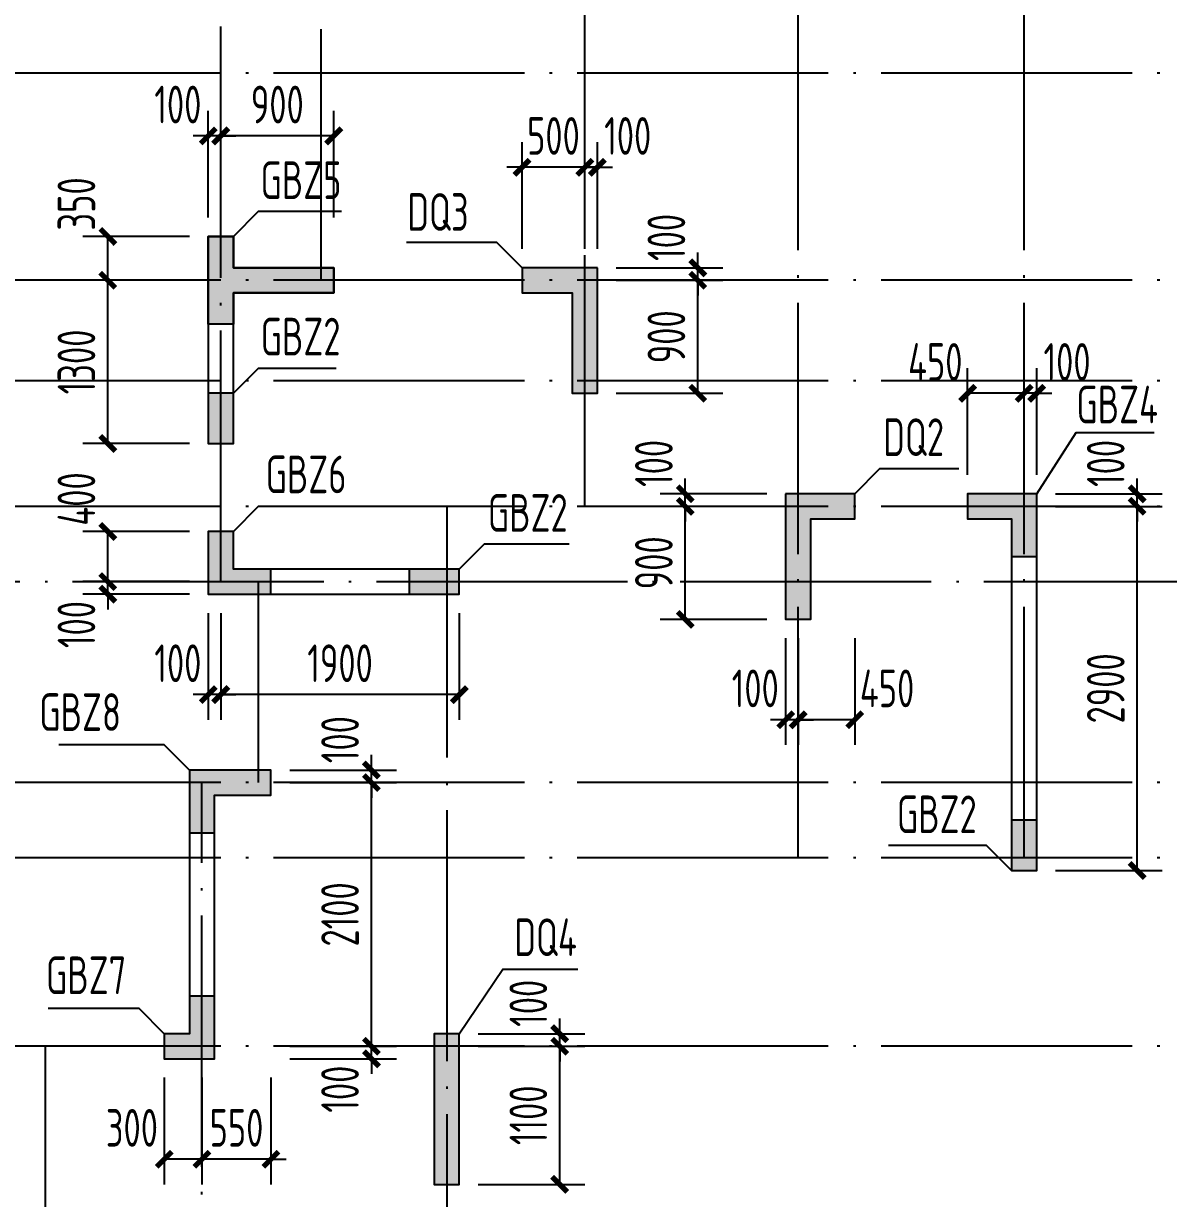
# Model space of a CAD drawing. Extents: x -1712635 to -854203, y -534641 to -21985.
# Drawn here: x -1323703 to -1314581, y -219997 to -210638 of the extents above; entities that cross this region are included whole.
import ezdxf
from ezdxf.enums import TextEntityAlignment as Align

# ---------------------------------------------------------------- set-up
doc = ezdxf.new("R2010")
doc.units = 0
doc.header["$LTSCALE"] = 1000
doc.linetypes.add('DOTE', pattern=[2.42, 2, -0.2, 0.02, -0.2])
doc.layers.get('0').update_dxf_attribs({"linetype": 'CONTINUOUS'})
doc.layers.get('Defpoints').update_dxf_attribs({"linetype": 'CONTINUOUS'})
for name, color, linetype in [('A-DOTE', 10, 'DOTE'), ('S-Q墙实线', 6, 'CONTINUOUS'), ('S-Q墙标注', 3, 'CONTINUOUS'), ('S-X详图填充', 252, 'CONTINUOUS'), ('S-X详图实线', 4, 'CONTINUOUS'), ('S-Z柱编号', 6, 'CONTINUOUS')]:
    doc.layers.add(name, color=color, linetype=linetype)
doc.styles.add('TSSD_REIN', font='tssdeng.shx', dxfattribs={"width": 0.7, "height": 300, "bigfont": 'tssdchn.shx'})
doc.styles.add('结构文字', font='zstxt.shx', dxfattribs={"width": 0.7, "bigfont": 'zshz.shx'})
doc.dimstyles.new('STRUCK', dxfattribs={"dimtxt": 400, "dimasz": 121, "dimexe": 200, "dimexo": 150, "dimgap": 115, "dimtad": 1, "dimdec": 0, "dimdsep": 46, "dimtxsty": '结构文字', "dimblk": 'ARCHTICK', "dimcen": 400, "dimclrd": 3, "dimclre": 3, "dimclrt": 7, "dimadec": 0, "dimazin": 0, "dimtfac": 1, "dimtdec": 0, "dimtix": 1, "dimtmove": 2, "dimatfit": 3, "dimldrblk": '_DIMX', "dimfxl": 0, "dimtolj": 1, "dimtzin": 0, "dimarcsym": 0})

# ---------------------------------------------------------------- blocks, each defined once
blk = doc.blocks.new('20210726.16395156')
at = {"layer": 'A-DOTE'}
for p, q in [((43500, 13100.3), (43500, 18249.9)), ((44300, 15500), (44300, 18249.9)), ((46400, 13700), (46400, 18249.9)), ((48100, 10900), (48100, 18249.9)), ((49900, 10900), (49900, 18249.9)), ((55600, 17150), (3600, 17150)), ((55600, 15500), (3600, 15500)), ((55600, 14700), (3600, 14700)), ((55600, 13700), (3600, 13700)), ((45299.8, 13700), (45300, 3600)), ((3600, 13100.3), (55600, 13100.3)), ((43800, 11500), (43800, 13100)), ((55600, 11500), (3600, 11500)), ((43350, 3600.2), (43350, 11500)), ((55600, 10900), (3600, 10900)), ((55600, 9400), (3600, 9400)), ((42100, 9400), (42100, 3600))]:
    blk.add_line(p, q, dxfattribs=at)
blk = doc.blocks.new('_ArchTick')
at = {"color": 0, "const_width": 0.35}
blk.add_lwpolyline([(-0.5, -0.5), (0.5, 0.5)], dxfattribs=at)
blk = doc.blocks.new('*D1853')
at = {"layer": 'Defpoints', "color": 0}
for p in [(-1320231, -218783.9), (-1319431, -218783.9), (-1320231, -219883.9)]:
    blk.add_point(p, dxfattribs=at)
at = {"layer": 'S-Q墙标注', "color": 3, "lineweight": -2}
for p, q in [((-1320081, -218783.9), (-1319231, -218783.9)), ((-1319431, -219883.9), (-1319431, -218783.9)), ((-1320081, -219883.9), (-1319231, -219883.9))]:
    blk.add_line(p, q, dxfattribs=at)
at = {"layer": 'S-Q墙标注', "color": 3, "lineweight": -2, "xscale": 121, "yscale": 121, "zscale": 121}
for p, rotation in [((-1319431, -218783.9), 90), ((-1319431, -219883.9), 270)]:
    blk.add_blockref('_ArchTick', p, dxfattribs=dict(at, rotation=rotation))
at = {"layer": 'S-Q墙标注', "color": 7, "insert": (-1319681, -219333.9), "char_height": 300, "attachment_point": 5, "rotation": 90, "style": 'TSSD_REIN'}
blk.add_mtext('\\A1;1100', dxfattribs=at)
blk = doc.blocks.new('_DIMX')
blk.add_line((-150, 0), (150, 0))
at = {"const_width": 50}
blk.add_lwpolyline([(-70, -70), (70, 70)], dxfattribs=at)
blk = doc.blocks.new('*D1854')
at = {"layer": 'Defpoints', "color": 0}
for p in [(-1320231, -218683.9), (-1319431, -218683.9), (-1320231, -218783.9)]:
    blk.add_point(p, dxfattribs=at)
at = {"layer": 'S-Q墙标注', "color": 3, "lineweight": -2}
for p, q in [((-1319431, -218683.9), (-1319431, -218562.9)), ((-1320081, -218683.9), (-1319231, -218683.9)), ((-1319431, -218783.9), (-1319431, -218683.9)), ((-1320081, -218783.9), (-1319231, -218783.9)), ((-1319431, -218783.9), (-1319431, -218904.9))]:
    blk.add_line(p, q, dxfattribs=at)
at = {"layer": 'S-Q墙标注', "color": 3, "lineweight": -2, "xscale": 121, "yscale": 121, "zscale": 121}
for p, rotation in [((-1319431, -218683.9), 270), ((-1319431, -218783.9), 90)]:
    blk.add_blockref('_ArchTick', p, dxfattribs=dict(at, rotation=rotation))
at = {"layer": 'S-Q墙标注', "color": 7, "insert": (-1319681, -218442), "char_height": 300, "attachment_point": 5, "rotation": 90, "style": 'TSSD_REIN'}
blk.add_mtext('\\A1;100', dxfattribs=at)
blk = doc.blocks.new('*D1859')
at = {"layer": 'Defpoints', "color": 0}
for p in [(-1315631, -214483.9), (-1314831, -214483.9), (-1315631, -217383.9)]:
    blk.add_point(p, dxfattribs=at)
at = {"layer": 'S-Q墙标注', "color": 3, "lineweight": -2}
for p, q in [((-1315481, -214483.9), (-1314631, -214483.9)), ((-1314831, -217383.9), (-1314831, -214483.9)), ((-1315481, -217383.9), (-1314631, -217383.9))]:
    blk.add_line(p, q, dxfattribs=at)
at = {"layer": 'S-Q墙标注', "color": 3, "lineweight": -2, "xscale": 121, "yscale": 121, "zscale": 121}
for p, rotation in [((-1314831, -214483.9), 90), ((-1314831, -217383.9), 270)]:
    blk.add_blockref('_ArchTick', p, dxfattribs=dict(at, rotation=rotation))
at = {"layer": 'S-Q墙标注', "color": 7, "insert": (-1315081, -215933.9), "char_height": 300, "attachment_point": 5, "rotation": 90, "style": 'TSSD_REIN'}
blk.add_mtext('\\A1;2900', dxfattribs=at)
blk = doc.blocks.new('*D1860')
at = {"layer": 'Defpoints', "color": 0}
for p in [(-1315631, -214383.9), (-1314831, -214383.9), (-1315631, -214483.9)]:
    blk.add_point(p, dxfattribs=at)
at = {"layer": 'S-Q墙标注', "color": 3, "lineweight": -2}
for p, q in [((-1314831, -214383.9), (-1314831, -214262.9)), ((-1315481, -214383.9), (-1314631, -214383.9)), ((-1314831, -214483.9), (-1314831, -214383.9)), ((-1315481, -214483.9), (-1314631, -214483.9)), ((-1314831, -214483.9), (-1314831, -214604.9))]:
    blk.add_line(p, q, dxfattribs=at)
at = {"layer": 'S-Q墙标注', "color": 3, "lineweight": -2, "xscale": 121, "yscale": 121, "zscale": 121}
for p, rotation in [((-1314831, -214383.9), 270), ((-1314831, -214483.9), 90)]:
    blk.add_blockref('_ArchTick', p, dxfattribs=dict(at, rotation=rotation))
at = {"layer": 'S-Q墙标注', "color": 7, "insert": (-1315081, -214142), "char_height": 300, "attachment_point": 5, "rotation": 90, "style": 'TSSD_REIN'}
blk.add_mtext('\\A1;100', dxfattribs=at)
blk = doc.blocks.new('*D1861')
at = {"layer": 'Defpoints', "color": 0}
for p in [(-1315731, -213583.9), (-1315731, -214383.9), (-1315631, -214383.9)]:
    blk.add_point(p, dxfattribs=at)
at = {"layer": 'S-Q墙标注', "color": 3, "lineweight": -2}
for p, q in [((-1315731, -214233.9), (-1315731, -213383.9)), ((-1315631, -214233.9), (-1315631, -213383.9)), ((-1315731, -213583.9), (-1315852, -213583.9)), ((-1315631, -213583.9), (-1315731, -213583.9)), ((-1315631, -213583.9), (-1315510, -213583.9))]:
    blk.add_line(p, q, dxfattribs=at)
at = {"layer": 'S-Q墙标注', "color": 3, "lineweight": -2, "xscale": 121, "yscale": 121, "zscale": 121}
blk.add_blockref('_ArchTick', (-1315731, -213583.9), dxfattribs=at)
at = {"layer": 'S-Q墙标注', "color": 3, "lineweight": -2, "xscale": 121, "yscale": 121, "zscale": 121, "rotation": 180}
blk.add_blockref('_ArchTick', (-1315631, -213583.9), dxfattribs=at)
at = {"layer": 'S-Q墙标注', "color": 7, "insert": (-1315389.1, -213333.9), "char_height": 300, "attachment_point": 5, "style": 'TSSD_REIN'}
blk.add_mtext('\\A1;100', dxfattribs=at)
blk = doc.blocks.new('*D1862')
at = {"layer": 'Defpoints', "color": 0}
for p in [(-1316181, -213583.9), (-1316181, -214383.9), (-1315731, -214383.9)]:
    blk.add_point(p, dxfattribs=at)
at = {"layer": 'S-Q墙标注', "color": 3, "lineweight": -2}
for p, q in [((-1316181, -214233.9), (-1316181, -213383.9)), ((-1315731, -214233.9), (-1315731, -213383.9)), ((-1315731, -213583.9), (-1316181, -213583.9))]:
    blk.add_line(p, q, dxfattribs=at)
at = {"layer": 'S-Q墙标注', "color": 3, "lineweight": -2, "xscale": 121, "yscale": 121, "zscale": 121, "rotation": 180}
blk.add_blockref('_ArchTick', (-1316181, -213583.9), dxfattribs=at)
at = {"layer": 'S-Q墙标注', "color": 3, "lineweight": -2, "xscale": 121, "yscale": 121, "zscale": 121}
blk.add_blockref('_ArchTick', (-1315731, -213583.9), dxfattribs=at)
at = {"layer": 'S-Q墙标注', "color": 7, "insert": (-1316439.1, -213333.9), "char_height": 300, "attachment_point": 5, "style": 'TSSD_REIN'}
blk.add_mtext('\\A1;450', dxfattribs=at)
blk = doc.blocks.new('*D1863')
at = {"layer": 'Defpoints', "color": 0}
for p in [(-1318431, -214483.9), (-1317631, -214483.9), (-1317631, -215383.9)]:
    blk.add_point(p, dxfattribs=at)
at = {"layer": 'S-Q墙标注', "color": 3, "lineweight": -2}
for p, q in [((-1317781, -214483.9), (-1318631, -214483.9)), ((-1318431, -215383.9), (-1318431, -214483.9)), ((-1317781, -215383.9), (-1318631, -215383.9))]:
    blk.add_line(p, q, dxfattribs=at)
at = {"layer": 'S-Q墙标注', "color": 3, "lineweight": -2, "xscale": 121, "yscale": 121, "zscale": 121}
for p, rotation in [((-1318431, -214483.9), 90), ((-1318431, -215383.9), 270)]:
    blk.add_blockref('_ArchTick', p, dxfattribs=dict(at, rotation=rotation))
at = {"layer": 'S-Q墙标注', "color": 7, "insert": (-1318681, -214933.9), "char_height": 300, "attachment_point": 5, "rotation": 90, "style": 'TSSD_REIN'}
blk.add_mtext('\\A1;900', dxfattribs=at)
blk = doc.blocks.new('*D1864')
at = {"layer": 'Defpoints', "color": 0}
for p in [(-1318431, -214383.9), (-1317631, -214383.9), (-1317631, -214483.9)]:
    blk.add_point(p, dxfattribs=at)
at = {"layer": 'S-Q墙标注', "color": 3, "lineweight": -2}
for p, q in [((-1318431, -214383.9), (-1318431, -214262.9)), ((-1317781, -214383.9), (-1318631, -214383.9)), ((-1318431, -214483.9), (-1318431, -214383.9)), ((-1317781, -214483.9), (-1318631, -214483.9)), ((-1318431, -214483.9), (-1318431, -214604.9))]:
    blk.add_line(p, q, dxfattribs=at)
at = {"layer": 'S-Q墙标注', "color": 3, "lineweight": -2, "xscale": 121, "yscale": 121, "zscale": 121}
for p, rotation in [((-1318431, -214383.9), 270), ((-1318431, -214483.9), 90)]:
    blk.add_blockref('_ArchTick', p, dxfattribs=dict(at, rotation=rotation))
at = {"layer": 'S-Q墙标注', "color": 7, "insert": (-1318681, -214142), "char_height": 300, "attachment_point": 5, "rotation": 90, "style": 'TSSD_REIN'}
blk.add_mtext('\\A1;100', dxfattribs=at)
blk = doc.blocks.new('*D1865')
at = {"layer": 'Defpoints', "color": 0}
for p in [(-1317531, -215383.9), (-1317081.1, -215383.9), (-1317531, -216183.9)]:
    blk.add_point(p, dxfattribs=at)
at = {"layer": 'S-Q墙标注', "color": 3, "lineweight": -2}
for p, q in [((-1317531, -215533.9), (-1317531, -216383.9)), ((-1317081.1, -215533.9), (-1317081.1, -216383.9)), ((-1317081.1, -216183.9), (-1317531, -216183.9))]:
    blk.add_line(p, q, dxfattribs=at)
at = {"layer": 'S-Q墙标注', "color": 3, "lineweight": -2, "xscale": 121, "yscale": 121, "zscale": 121, "rotation": 180}
blk.add_blockref('_ArchTick', (-1317531, -216183.9), dxfattribs=at)
at = {"layer": 'S-Q墙标注', "color": 3, "lineweight": -2, "xscale": 121, "yscale": 121, "zscale": 121}
blk.add_blockref('_ArchTick', (-1317081.1, -216183.9), dxfattribs=at)
at = {"layer": 'S-Q墙标注', "color": 7, "insert": (-1316823, -215933.9), "char_height": 300, "attachment_point": 5, "style": 'TSSD_REIN'}
blk.add_mtext('\\A1;450', dxfattribs=at)
blk = doc.blocks.new('*D1866')
at = {"layer": 'Defpoints', "color": 0}
for p in [(-1317631, -215383.9), (-1317531, -215383.9), (-1317631, -216183.9)]:
    blk.add_point(p, dxfattribs=at)
at = {"layer": 'S-Q墙标注', "color": 3, "lineweight": -2}
for p, q in [((-1317631, -215533.9), (-1317631, -216383.9)), ((-1317531, -215533.9), (-1317531, -216383.9)), ((-1317631, -216183.9), (-1317752, -216183.9)), ((-1317531, -216183.9), (-1317631, -216183.9)), ((-1317531, -216183.9), (-1317410, -216183.9))]:
    blk.add_line(p, q, dxfattribs=at)
at = {"layer": 'S-Q墙标注', "color": 3, "lineweight": -2, "xscale": 121, "yscale": 121, "zscale": 121}
blk.add_blockref('_ArchTick', (-1317631, -216183.9), dxfattribs=at)
at = {"layer": 'S-Q墙标注', "color": 3, "lineweight": -2, "xscale": 121, "yscale": 121, "zscale": 121, "rotation": 180}
blk.add_blockref('_ArchTick', (-1317531, -216183.9), dxfattribs=at)
at = {"layer": 'S-Q墙标注', "color": 7, "insert": (-1317872.9, -215933.9), "char_height": 300, "attachment_point": 5, "style": 'TSSD_REIN'}
blk.add_mtext('\\A1;100', dxfattribs=at)
blk = doc.blocks.new('*D1867')
at = {"layer": 'Defpoints', "color": 0}
for p in [(-1323031, -215083.6), (-1322231, -215083.6), (-1322231, -215183.6)]:
    blk.add_point(p, dxfattribs=at)
at = {"layer": 'S-Q墙标注', "color": 3, "lineweight": -2}
for p, q in [((-1323031, -215083.6), (-1323031, -214962.6)), ((-1322381, -215083.6), (-1323231, -215083.6)), ((-1323031, -215183.6), (-1323031, -215083.6)), ((-1322381, -215183.6), (-1323231, -215183.6)), ((-1323031, -215183.6), (-1323031, -215304.6))]:
    blk.add_line(p, q, dxfattribs=at)
at = {"layer": 'S-Q墙标注', "color": 3, "lineweight": -2, "xscale": 121, "yscale": 121, "zscale": 121}
for p, rotation in [((-1323031, -215083.6), 270), ((-1323031, -215183.6), 90)]:
    blk.add_blockref('_ArchTick', p, dxfattribs=dict(at, rotation=rotation))
at = {"layer": 'S-Q墙标注', "color": 7, "insert": (-1323281, -215425.5), "char_height": 300, "attachment_point": 5, "rotation": 90, "style": 'TSSD_REIN'}
blk.add_mtext('\\A1;100', dxfattribs=at)
blk = doc.blocks.new('*D1868')
at = {"layer": 'Defpoints', "color": 0}
for p in [(-1323031, -214683.6), (-1322231, -214683.6), (-1322231, -215083.6)]:
    blk.add_point(p, dxfattribs=at)
at = {"layer": 'S-Q墙标注', "color": 3, "lineweight": -2}
for p, q in [((-1322381, -214683.6), (-1323231, -214683.6)), ((-1323031, -215083.6), (-1323031, -214683.6)), ((-1322381, -215083.6), (-1323231, -215083.6))]:
    blk.add_line(p, q, dxfattribs=at)
at = {"layer": 'S-Q墙标注', "color": 3, "lineweight": -2, "xscale": 121, "yscale": 121, "zscale": 121}
for p, rotation in [((-1323031, -214683.6), 90), ((-1323031, -215083.6), 270)]:
    blk.add_blockref('_ArchTick', p, dxfattribs=dict(at, rotation=rotation))
at = {"layer": 'S-Q墙标注', "color": 7, "insert": (-1323281, -214425.5), "char_height": 300, "attachment_point": 5, "rotation": 90, "style": 'TSSD_REIN'}
blk.add_mtext('\\A1;400', dxfattribs=at)
blk = doc.blocks.new('*D1869')
at = {"layer": 'Defpoints', "color": 0}
for p in [(-1322131, -215183.6), (-1320231, -215183.6), (-1322131, -215983.6)]:
    blk.add_point(p, dxfattribs=at)
at = {"layer": 'S-Q墙标注', "color": 3, "lineweight": -2}
for p, q in [((-1322131, -215333.6), (-1322131, -216183.6)), ((-1320231, -215333.6), (-1320231, -216183.6)), ((-1320231, -215983.6), (-1322131, -215983.6))]:
    blk.add_line(p, q, dxfattribs=at)
at = {"layer": 'S-Q墙标注', "color": 3, "lineweight": -2, "xscale": 121, "yscale": 121, "zscale": 121, "rotation": 180}
blk.add_blockref('_ArchTick', (-1322131, -215983.6), dxfattribs=at)
at = {"layer": 'S-Q墙标注', "color": 3, "lineweight": -2, "xscale": 121, "yscale": 121, "zscale": 121}
blk.add_blockref('_ArchTick', (-1320231, -215983.6), dxfattribs=at)
at = {"layer": 'S-Q墙标注', "color": 7, "insert": (-1321181, -215733.6), "char_height": 300, "attachment_point": 5, "style": 'TSSD_REIN'}
blk.add_mtext('\\A1;1900', dxfattribs=at)
blk = doc.blocks.new('*D1870')
at = {"layer": 'Defpoints', "color": 0}
for p in [(-1322231, -215183.6), (-1322131, -215183.6), (-1322231, -215983.6)]:
    blk.add_point(p, dxfattribs=at)
at = {"layer": 'S-Q墙标注', "color": 3, "lineweight": -2}
for p, q in [((-1322231, -215333.6), (-1322231, -216183.6)), ((-1322131, -215333.6), (-1322131, -216183.6)), ((-1322231, -215983.6), (-1322352, -215983.6)), ((-1322131, -215983.6), (-1322231, -215983.6)), ((-1322131, -215983.6), (-1322010, -215983.6))]:
    blk.add_line(p, q, dxfattribs=at)
at = {"layer": 'S-Q墙标注', "color": 3, "lineweight": -2, "xscale": 121, "yscale": 121, "zscale": 121}
blk.add_blockref('_ArchTick', (-1322231, -215983.6), dxfattribs=at)
at = {"layer": 'S-Q墙标注', "color": 3, "lineweight": -2, "xscale": 121, "yscale": 121, "zscale": 121, "rotation": 180}
blk.add_blockref('_ArchTick', (-1322131, -215983.6), dxfattribs=at)
at = {"layer": 'S-Q墙标注', "color": 7, "insert": (-1322472.9, -215733.6), "char_height": 300, "attachment_point": 5, "style": 'TSSD_REIN'}
blk.add_mtext('\\A1;100', dxfattribs=at)
blk = doc.blocks.new('*D1871')
at = {"layer": 'Defpoints', "color": 0}
for p in [(-1319131, -212683.9), (-1318331, -212683.9), (-1319131, -213583.9)]:
    blk.add_point(p, dxfattribs=at)
at = {"layer": 'S-Q墙标注', "color": 3, "lineweight": -2}
for p, q in [((-1318981, -212683.9), (-1318131, -212683.9)), ((-1318331, -213583.9), (-1318331, -212683.9)), ((-1318981, -213583.9), (-1318131, -213583.9))]:
    blk.add_line(p, q, dxfattribs=at)
at = {"layer": 'S-Q墙标注', "color": 3, "lineweight": -2, "xscale": 121, "yscale": 121, "zscale": 121}
for p, rotation in [((-1318331, -212683.9), 90), ((-1318331, -213583.9), 270)]:
    blk.add_blockref('_ArchTick', p, dxfattribs=dict(at, rotation=rotation))
at = {"layer": 'S-Q墙标注', "color": 7, "insert": (-1318581, -213133.9), "char_height": 300, "attachment_point": 5, "rotation": 90, "style": 'TSSD_REIN'}
blk.add_mtext('\\A1;900', dxfattribs=at)
blk = doc.blocks.new('*D1872')
at = {"layer": 'Defpoints', "color": 0}
for p in [(-1319131, -212583.9), (-1318331, -212583.9), (-1319131, -212683.9)]:
    blk.add_point(p, dxfattribs=at)
at = {"layer": 'S-Q墙标注', "color": 3, "lineweight": -2}
for p, q in [((-1318331, -212583.9), (-1318331, -212462.9)), ((-1318981, -212583.9), (-1318131, -212583.9)), ((-1318331, -212683.9), (-1318331, -212583.9)), ((-1318981, -212683.9), (-1318131, -212683.9)), ((-1318331, -212683.9), (-1318331, -212804.9))]:
    blk.add_line(p, q, dxfattribs=at)
at = {"layer": 'S-Q墙标注', "color": 3, "lineweight": -2, "xscale": 121, "yscale": 121, "zscale": 121}
for p, rotation in [((-1318331, -212583.9), 270), ((-1318331, -212683.9), 90)]:
    blk.add_blockref('_ArchTick', p, dxfattribs=dict(at, rotation=rotation))
at = {"layer": 'S-Q墙标注', "color": 7, "insert": (-1318581, -212342), "char_height": 300, "attachment_point": 5, "rotation": 90, "style": 'TSSD_REIN'}
blk.add_mtext('\\A1;100', dxfattribs=at)
blk = doc.blocks.new('*D1873')
at = {"layer": 'Defpoints', "color": 0}
for p in [(-1319231, -211783.9), (-1319231, -212583.9), (-1319131, -212583.9)]:
    blk.add_point(p, dxfattribs=at)
at = {"layer": 'S-Q墙标注', "color": 3, "lineweight": -2}
for p, q in [((-1319231, -212433.9), (-1319231, -211583.9)), ((-1319131, -212433.9), (-1319131, -211583.9)), ((-1319231, -211783.9), (-1319352, -211783.9)), ((-1319131, -211783.9), (-1319231, -211783.9)), ((-1319131, -211783.9), (-1319010, -211783.9))]:
    blk.add_line(p, q, dxfattribs=at)
at = {"layer": 'S-Q墙标注', "color": 3, "lineweight": -2, "xscale": 121, "yscale": 121, "zscale": 121}
blk.add_blockref('_ArchTick', (-1319231, -211783.9), dxfattribs=at)
at = {"layer": 'S-Q墙标注', "color": 3, "lineweight": -2, "xscale": 121, "yscale": 121, "zscale": 121, "rotation": 180}
blk.add_blockref('_ArchTick', (-1319131, -211783.9), dxfattribs=at)
at = {"layer": 'S-Q墙标注', "color": 7, "insert": (-1318889.1, -211533.9), "char_height": 300, "attachment_point": 5, "style": 'TSSD_REIN'}
blk.add_mtext('\\A1;100', dxfattribs=at)
blk = doc.blocks.new('*D1874')
at = {"layer": 'Defpoints', "color": 0}
for p in [(-1319730.9, -211783.9), (-1319730.9, -212583.9), (-1319231, -212583.9)]:
    blk.add_point(p, dxfattribs=at)
at = {"layer": 'S-Q墙标注', "color": 3, "lineweight": -2}
for p, q in [((-1319730.9, -212433.9), (-1319730.9, -211583.9)), ((-1319231, -212433.9), (-1319231, -211583.9)), ((-1319730.9, -211783.9), (-1319851.9, -211783.9)), ((-1319231, -211783.9), (-1319730.9, -211783.9)), ((-1319231, -211783.9), (-1319110, -211783.9))]:
    blk.add_line(p, q, dxfattribs=at)
at = {"layer": 'S-Q墙标注', "color": 3, "lineweight": -2, "xscale": 121, "yscale": 121, "zscale": 121}
blk.add_blockref('_ArchTick', (-1319730.9, -211783.9), dxfattribs=at)
at = {"layer": 'S-Q墙标注', "color": 3, "lineweight": -2, "xscale": 121, "yscale": 121, "zscale": 121, "rotation": 180}
blk.add_blockref('_ArchTick', (-1319231, -211783.9), dxfattribs=at)
at = {"layer": 'S-Q墙标注', "color": 7, "insert": (-1319480.9, -211533.9), "char_height": 300, "attachment_point": 5, "style": 'TSSD_REIN'}
blk.add_mtext('\\A1;500', dxfattribs=at)
blk = doc.blocks.new('*D1875')
at = {"layer": 'Defpoints', "color": 0}
for p in [(-1321730.9, -218783.9), (-1320930.9, -218783.9), (-1321730.9, -218883.9)]:
    blk.add_point(p, dxfattribs=at)
at = {"layer": 'S-Q墙标注', "color": 3, "lineweight": -2}
for p, q in [((-1320930.9, -218783.9), (-1320930.9, -218662.9)), ((-1321580.9, -218783.9), (-1320730.9, -218783.9)), ((-1320930.9, -218883.9), (-1320930.9, -218783.9)), ((-1321580.9, -218883.9), (-1320730.9, -218883.9)), ((-1320930.9, -218883.9), (-1320930.9, -219004.9))]:
    blk.add_line(p, q, dxfattribs=at)
at = {"layer": 'S-Q墙标注', "color": 3, "lineweight": -2, "xscale": 121, "yscale": 121, "zscale": 121}
for p, rotation in [((-1320930.9, -218783.9), 270), ((-1320930.9, -218883.9), 90)]:
    blk.add_blockref('_ArchTick', p, dxfattribs=dict(at, rotation=rotation))
at = {"layer": 'S-Q墙标注', "color": 7, "insert": (-1321180.9, -219125.8), "char_height": 300, "attachment_point": 5, "rotation": 90, "style": 'TSSD_REIN'}
blk.add_mtext('\\A1;100', dxfattribs=at)
blk = doc.blocks.new('*D1876')
at = {"layer": 'Defpoints', "color": 0}
for p in [(-1321730.9, -216683.9), (-1320930.9, -216683.9), (-1321730.9, -218783.9)]:
    blk.add_point(p, dxfattribs=at)
at = {"layer": 'S-Q墙标注', "color": 3, "lineweight": -2}
for p, q in [((-1321580.9, -216683.9), (-1320730.9, -216683.9)), ((-1320930.9, -218783.9), (-1320930.9, -216683.9)), ((-1321580.9, -218783.9), (-1320730.9, -218783.9))]:
    blk.add_line(p, q, dxfattribs=at)
at = {"layer": 'S-Q墙标注', "color": 3, "lineweight": -2, "xscale": 121, "yscale": 121, "zscale": 121}
for p, rotation in [((-1320930.9, -216683.9), 90), ((-1320930.9, -218783.9), 270)]:
    blk.add_blockref('_ArchTick', p, dxfattribs=dict(at, rotation=rotation))
at = {"layer": 'S-Q墙标注', "color": 7, "insert": (-1321180.9, -217733.9), "char_height": 300, "attachment_point": 5, "rotation": 90, "style": 'TSSD_REIN'}
blk.add_mtext('\\A1;2100', dxfattribs=at)
blk = doc.blocks.new('*D1877')
at = {"layer": 'Defpoints', "color": 0}
for p in [(-1321730.9, -216583.9), (-1320930.9, -216583.9), (-1321730.9, -216683.9)]:
    blk.add_point(p, dxfattribs=at)
at = {"layer": 'S-Q墙标注', "color": 3, "lineweight": -2}
for p, q in [((-1320930.9, -216583.9), (-1320930.9, -216462.9)), ((-1321580.9, -216583.9), (-1320730.9, -216583.9)), ((-1320930.9, -216683.9), (-1320930.9, -216583.9)), ((-1321580.9, -216683.9), (-1320730.9, -216683.9)), ((-1320930.9, -216683.9), (-1320930.9, -216804.9))]:
    blk.add_line(p, q, dxfattribs=at)
at = {"layer": 'S-Q墙标注', "color": 3, "lineweight": -2, "xscale": 121, "yscale": 121, "zscale": 121}
for p, rotation in [((-1320930.9, -216583.9), 270), ((-1320930.9, -216683.9), 90)]:
    blk.add_blockref('_ArchTick', p, dxfattribs=dict(at, rotation=rotation))
at = {"layer": 'S-Q墙标注', "color": 7, "insert": (-1321180.9, -216342), "char_height": 300, "attachment_point": 5, "rotation": 90, "style": 'TSSD_REIN'}
blk.add_mtext('\\A1;100', dxfattribs=at)
blk = doc.blocks.new('*D2403')
at = {"layer": 'Defpoints', "color": 0}
for p in [(-1322281, -218883.9), (-1321731, -218883.9), (-1322281, -219683.9)]:
    blk.add_point(p, dxfattribs=at)
at = {"layer": 'S-Q墙标注', "color": 3, "lineweight": -2}
for p, q in [((-1322281, -219033.9), (-1322281, -219883.9)), ((-1321731, -219033.9), (-1321731, -219883.9)), ((-1322281, -219683.9), (-1322402, -219683.9)), ((-1321731, -219683.9), (-1322281, -219683.9)), ((-1321731, -219683.9), (-1321610, -219683.9))]:
    blk.add_line(p, q, dxfattribs=at)
at = {"layer": 'S-Q墙标注', "color": 3, "lineweight": -2, "xscale": 121, "yscale": 121, "zscale": 121}
blk.add_blockref('_ArchTick', (-1322281, -219683.9), dxfattribs=at)
at = {"layer": 'S-Q墙标注', "color": 3, "lineweight": -2, "xscale": 121, "yscale": 121, "zscale": 121, "rotation": 180}
blk.add_blockref('_ArchTick', (-1321731, -219683.9), dxfattribs=at)
at = {"layer": 'S-Q墙标注', "color": 7, "insert": (-1322006, -219433.9), "char_height": 300, "attachment_point": 5, "style": 'TSSD_REIN'}
blk.add_mtext('\\A1;550', dxfattribs=at)
blk = doc.blocks.new('*D2404')
at = {"layer": 'Defpoints', "color": 0}
for p in [(-1322581, -218883.9), (-1322281, -218883.9), (-1322581, -219683.9)]:
    blk.add_point(p, dxfattribs=at)
at = {"layer": 'S-Q墙标注', "color": 3, "lineweight": -2}
for p, q in [((-1322581, -219033.9), (-1322581, -219883.9)), ((-1322281, -219033.9), (-1322281, -219883.9)), ((-1322281, -219683.9), (-1322581, -219683.9))]:
    blk.add_line(p, q, dxfattribs=at)
at = {"layer": 'S-Q墙标注', "color": 3, "lineweight": -2, "xscale": 121, "yscale": 121, "zscale": 121, "rotation": 180}
blk.add_blockref('_ArchTick', (-1322581, -219683.9), dxfattribs=at)
at = {"layer": 'S-Q墙标注', "color": 3, "lineweight": -2, "xscale": 121, "yscale": 121, "zscale": 121}
blk.add_blockref('_ArchTick', (-1322281, -219683.9), dxfattribs=at)
at = {"layer": 'S-Q墙标注', "color": 7, "insert": (-1322839.1, -219433.9), "char_height": 300, "attachment_point": 5, "style": 'TSSD_REIN'}
blk.add_mtext('\\A1;300', dxfattribs=at)
blk = doc.blocks.new('*D2489')
at = {"layer": 'Defpoints', "color": 0}
for p in [(-1323031, -212683.9), (-1322231, -212683.9), (-1322231, -213983.9)]:
    blk.add_point(p, dxfattribs=at)
at = {"layer": 'S-Q墙标注', "color": 3, "lineweight": -2}
for p, q in [((-1322381, -212683.9), (-1323231, -212683.9)), ((-1323031, -213983.9), (-1323031, -212683.9)), ((-1322381, -213983.9), (-1323231, -213983.9))]:
    blk.add_line(p, q, dxfattribs=at)
at = {"layer": 'S-Q墙标注', "color": 3, "lineweight": -2, "xscale": 121, "yscale": 121, "zscale": 121}
for p, rotation in [((-1323031, -212683.9), 90), ((-1323031, -213983.9), 270)]:
    blk.add_blockref('_ArchTick', p, dxfattribs=dict(at, rotation=rotation))
at = {"layer": 'S-Q墙标注', "color": 7, "insert": (-1323281, -213333.9), "char_height": 300, "attachment_point": 5, "rotation": 90, "style": 'TSSD_REIN'}
blk.add_mtext('\\A1;1300', dxfattribs=at)
blk = doc.blocks.new('*D2490')
at = {"layer": 'Defpoints', "color": 0}
for p in [(-1323031, -212333.9), (-1322231, -212333.9), (-1322231, -212683.9)]:
    blk.add_point(p, dxfattribs=at)
at = {"layer": 'S-Q墙标注', "color": 3, "lineweight": -2}
for p, q in [((-1322381, -212333.9), (-1323231, -212333.9)), ((-1323031, -212683.9), (-1323031, -212333.9)), ((-1322381, -212683.9), (-1323231, -212683.9))]:
    blk.add_line(p, q, dxfattribs=at)
at = {"layer": 'S-Q墙标注', "color": 3, "lineweight": -2, "xscale": 121, "yscale": 121, "zscale": 121}
for p, rotation in [((-1323031, -212333.9), 90), ((-1323031, -212683.9), 270)]:
    blk.add_blockref('_ArchTick', p, dxfattribs=dict(at, rotation=rotation))
at = {"layer": 'S-Q墙标注', "color": 7, "insert": (-1323281, -212075.8), "char_height": 300, "attachment_point": 5, "rotation": 90, "style": 'TSSD_REIN'}
blk.add_mtext('\\A1;350', dxfattribs=at)
blk = doc.blocks.new('*D2491')
at = {"layer": 'Defpoints', "color": 0}
for p in [(-1322131, -211533.9), (-1322131, -212333.9), (-1321230.9, -212333.9)]:
    blk.add_point(p, dxfattribs=at)
at = {"layer": 'S-Q墙标注', "color": 3, "lineweight": -2}
for p, q in [((-1322131, -212183.9), (-1322131, -211333.9)), ((-1321230.9, -212183.9), (-1321230.9, -211333.9)), ((-1321230.9, -211533.9), (-1322131, -211533.9))]:
    blk.add_line(p, q, dxfattribs=at)
at = {"layer": 'S-Q墙标注', "color": 3, "lineweight": -2, "xscale": 121, "yscale": 121, "zscale": 121, "rotation": 180}
blk.add_blockref('_ArchTick', (-1322131, -211533.9), dxfattribs=at)
at = {"layer": 'S-Q墙标注', "color": 3, "lineweight": -2, "xscale": 121, "yscale": 121, "zscale": 121}
blk.add_blockref('_ArchTick', (-1321230.9, -211533.9), dxfattribs=at)
at = {"layer": 'S-Q墙标注', "color": 7, "insert": (-1321680.9, -211283.9), "char_height": 300, "attachment_point": 5, "style": 'TSSD_REIN'}
blk.add_mtext('\\A1;900', dxfattribs=at)
blk = doc.blocks.new('*D2492')
at = {"layer": 'Defpoints', "color": 0}
for p in [(-1322231, -211533.9), (-1322231, -212333.9), (-1322131, -212333.9)]:
    blk.add_point(p, dxfattribs=at)
at = {"layer": 'S-Q墙标注', "color": 3, "lineweight": -2}
for p, q in [((-1322231, -212183.9), (-1322231, -211333.9)), ((-1322131, -212183.9), (-1322131, -211333.9)), ((-1322231, -211533.9), (-1322352, -211533.9)), ((-1322131, -211533.9), (-1322231, -211533.9)), ((-1322131, -211533.9), (-1322010, -211533.9))]:
    blk.add_line(p, q, dxfattribs=at)
at = {"layer": 'S-Q墙标注', "color": 3, "lineweight": -2, "xscale": 121, "yscale": 121, "zscale": 121}
blk.add_blockref('_ArchTick', (-1322231, -211533.9), dxfattribs=at)
at = {"layer": 'S-Q墙标注', "color": 3, "lineweight": -2, "xscale": 121, "yscale": 121, "zscale": 121, "rotation": 180}
blk.add_blockref('_ArchTick', (-1322131, -211533.9), dxfattribs=at)
at = {"layer": 'S-Q墙标注', "color": 7, "insert": (-1322472.9, -211283.9), "char_height": 300, "attachment_point": 5, "style": 'TSSD_REIN'}
blk.add_mtext('\\A1;100', dxfattribs=at)

msp = doc.modelspace()

# ---------------------------------------------------------------- hatches: boundary and pattern name
at = {"layer": 'S-X详图填充'}
h = msp.add_hatch(color=256, dxfattribs=at)
h.dxf.hatch_style = 1
h.paths.add_polyline_path([(-1322030.99, -213034.33), (-1322230.99, -213034.33), (-1322230.99, -212333.87), (-1322030.99, -212333.87), (-1322030.99, -212583.87), (-1321230.86, -212583.87), (-1321230.86, -212783.87), (-1322030.99, -212783.87)])
h = msp.add_hatch(color=256, dxfattribs=at)
h.dxf.hatch_style = 1
h.paths.add_polyline_path([(-1319130.99, -212583.87), (-1319730.9, -212583.87), (-1319730.9, -212783.87), (-1319330.99, -212783.87), (-1319330.99, -213583.87), (-1319130.99, -213583.87)])
h = msp.add_hatch(color=256, dxfattribs=at)
h.dxf.hatch_style = 1
h.paths.add_polyline_path([(-1322030.99, -213583.87), (-1322230.99, -213583.87), (-1322230.99, -213983.87), (-1322030.99, -213983.87)])
h = msp.add_hatch(color=256, dxfattribs=at)
h.dxf.hatch_style = 1
h.paths.add_polyline_path([(-1317631, -214383.87), (-1317631, -215383.87), (-1317431, -215383.87), (-1317431, -214583.87), (-1317081.08, -214583.87), (-1317081.08, -214383.87)])
h = msp.add_hatch(color=256, dxfattribs=at)
h.dxf.hatch_style = 1
h.paths.add_polyline_path([(-1315830.98, -214883.87), (-1315630.98, -214883.87), (-1315630.98, -214383.87), (-1316180.98, -214383.87), (-1316180.98, -214583.87), (-1315830.98, -214583.87)])
h = msp.add_hatch(color=256, dxfattribs=at)
h.dxf.hatch_style = 1
h.paths.add_polyline_path([(-1321730.99, -215183.6), (-1321730.99, -214983.6), (-1322030.99, -214983.6), (-1322030.99, -214683.6), (-1322230.99, -214683.6), (-1322230.99, -215183.6)])
h = msp.add_hatch(color=256, dxfattribs=at)
h.dxf.hatch_style = 1
h.paths.add_polyline_path([(-1320630.99, -214983.6), (-1320630.99, -215183.6), (-1320230.99, -215183.6), (-1320230.99, -214983.6)])
h = msp.add_hatch(color=256, dxfattribs=at)
h.dxf.hatch_style = 1
h.paths.add_polyline_path([(-1322380.99, -217083.87), (-1322180.99, -217083.87), (-1322180.99, -216783.87), (-1321731.11, -216783.87), (-1321731.11, -216583.87), (-1322380.99, -216583.87)])
h = msp.add_hatch(color=256, dxfattribs=at)
h.dxf.hatch_style = 1
h.paths.add_polyline_path([(-1315630.98, -216983.87), (-1315830.98, -216983.87), (-1315830.98, -217383.87), (-1315630.98, -217383.87)])
h = msp.add_hatch(color=256, dxfattribs=at)
h.dxf.hatch_style = 1
h.paths.add_polyline_path([(-1322180.99, -218383.87), (-1322380.99, -218383.87), (-1322380.99, -218683.87), (-1322580.99, -218683.87), (-1322580.99, -218883.87), (-1322180.99, -218883.87)])
h = msp.add_hatch(color=256, dxfattribs=at)
h.dxf.hatch_style = 1
h.paths.add_polyline_path([(-1320431, -219883.87), (-1320231, -219883.87), (-1320231, -218683.87), (-1320431, -218683.87)])

# ---------------------------------------------------------------- linework, layer by layer
at = {"layer": 'S-Q墙实线'}
for points in [[(-1322230.99, -212683.87), (-1322230.99, -213983.87), (-1322030.99, -213983.87), (-1322030.99, -212783.87), (-1321231.38, -212783.87), (-1321231.38, -212583.87), (-1322030.99, -212583.87), (-1322030.99, -212333.87), (-1322230.99, -212333.87)], [(-1319130.99, -212583.87), (-1319730.9, -212583.87), (-1319730.9, -212783.87), (-1319330.99, -212783.87), (-1319330.99, -213583.87), (-1319130.99, -213583.87)], [(-1317631, -214383.87), (-1317631, -215383.87), (-1317431, -215383.87), (-1317431, -214583.87), (-1317081.08, -214583.87), (-1317081.08, -214383.87)], [(-1315630.98, -214383.87), (-1316180.98, -214383.87), (-1316180.98, -214583.87), (-1315830.98, -214583.87), (-1315830.98, -217383.87), (-1315630.98, -217383.87)], [(-1322030.99, -214983.6), (-1322030.99, -214683.6), (-1322230.99, -214683.6), (-1322230.99, -215183.6), (-1321831.11, -215183.6), (-1320230.99, -215183.6), (-1320230.99, -214983.6), (-1321831.11, -214983.6)], [(-1322380.99, -218683.87), (-1322580.99, -218683.87), (-1322580.99, -218883.87), (-1322180.99, -218883.87), (-1322180.99, -216783.87), (-1321731.11, -216783.87), (-1321731.11, -216583.87), (-1322380.99, -216583.87)], [(-1320231, -219883.87), (-1320231, -218683.87), (-1320431, -218683.87), (-1320431, -219883.87)]]:
    msp.add_lwpolyline(points, close=True, dxfattribs=at)
at = {"layer": 'S-X详图实线'}
for points in [[(-1322030.99, -213034.33), (-1322230.99, -213034.33), (-1322230.99, -212333.87), (-1322030.99, -212333.87), (-1322030.99, -212583.87), (-1321230.86, -212583.87), (-1321230.86, -212783.87), (-1322030.99, -212783.87), (-1322030.99, -212783.87)], [(-1319130.99, -212583.87), (-1319730.9, -212583.87), (-1319730.9, -212783.87), (-1319330.99, -212783.87), (-1319330.99, -213583.87), (-1319130.99, -213583.87), (-1319130.99, -212583.87)], [(-1322030.99, -213583.87), (-1322230.99, -213583.87), (-1322230.99, -213983.87), (-1322030.99, -213983.87), (-1322030.99, -213583.87)], [(-1317631, -214383.87), (-1317631, -215383.87), (-1317431, -215383.87), (-1317431, -214583.87), (-1317081.08, -214583.87), (-1317081.08, -214383.87), (-1317631, -214383.87)], [(-1315830.98, -214883.87), (-1315630.98, -214883.87), (-1315630.98, -214383.87), (-1316180.98, -214383.87), (-1316180.98, -214583.87), (-1315830.98, -214583.87), (-1315830.98, -214883.87)], [(-1321730.99, -215183.6), (-1321730.99, -214983.6), (-1322030.99, -214983.6), (-1322030.99, -214683.6), (-1322230.99, -214683.6), (-1322230.99, -215183.6), (-1321730.99, -215183.6)], [(-1320630.99, -214983.6), (-1320630.99, -215183.6), (-1320230.99, -215183.6), (-1320230.99, -214983.6), (-1320630.99, -214983.6)], [(-1322380.99, -217083.87), (-1322180.99, -217083.87), (-1322180.99, -216783.87), (-1321731.11, -216783.87), (-1321731.11, -216583.87), (-1322380.99, -216583.87), (-1322380.99, -217083.87)], [(-1315630.98, -216983.87), (-1315830.98, -216983.87), (-1315830.98, -217383.87), (-1315630.98, -217383.87), (-1315630.98, -216983.87)], [(-1322180.99, -218383.87), (-1322380.99, -218383.87), (-1322380.99, -218683.87), (-1322580.99, -218683.87), (-1322580.99, -218883.87), (-1322180.99, -218883.87), (-1322180.99, -218383.87)], [(-1320431, -219883.87), (-1320231, -219883.87), (-1320231, -218683.87), (-1320431, -218683.87), (-1320431, -219883.87)]]:
    msp.add_lwpolyline(points, close=True, dxfattribs=at)
at = {"layer": 'S-Z柱编号', "color": 7}
for points in [[(-1322030.99, -212333.87), (-1321830.99, -212133.87), (-1321169.38, -212133.87)], [(-1319730.9, -212583.87), (-1319930.9, -212383.87), (-1320652.44, -212383.87)], [(-1322030.99, -213583.87), (-1321830.99, -213383.87), (-1321210.9, -213383.87)], [(-1315630.98, -214383.87), (-1315315.41, -213896.68), (-1314695.33, -213896.68)], [(-1317081.08, -214383.87), (-1316881.08, -214183.87), (-1316252.66, -214183.87)], [(-1322030.99, -214683.6), (-1321830.99, -214483.6), (-1321106.38, -214483.6)], [(-1320230.99, -214983.6), (-1320030.99, -214783.6), (-1319356.59, -214783.6)], [(-1322380.99, -216583.87), (-1322580.99, -216383.87), (-1323420.99, -216383.87)], [(-1315831, -217383.87), (-1316031, -217183.87), (-1316810.91, -217183.87)], [(-1320231, -218683.87), (-1319884.94, -218169.43), (-1319287.43, -218169.43)], [(-1322580.99, -218683.87), (-1322780.99, -218483.87), (-1323505.64, -218483.87)]]:
    msp.add_lwpolyline(points, dxfattribs=at)

# ---------------------------------------------------------------- block references
at = {"layer": 'A-DOTE'}
msp.add_blockref('20210726.16395156', (-1365630.99, -228183.92), dxfattribs=at)

# ---------------------------------------------------------------- texts
at = {"layer": 'S-Z柱编号', "color": 7, "style": 'TSSD_REIN', "width": 0.7}
for s, p in [('GBZ5', (-1321814.57, -212126.12)), ('DQ3', (-1320644.75, -212379.44)), ('GBZ2', (-1321813.15, -213372.16)), ('GBZ4', (-1315314.58, -213912.99)), ('DQ2', (-1316853.59, -214173.08)), ('GBZ6', (-1321774.1, -214469.39)), ('GBZ2', (-1320003.69, -214776.47)), ('GBZ8', (-1323576.66, -216362.65)), ('GBZ2', (-1316744.84, -217176.7)), ('DQ4', (-1319792.35, -218155.73)), ('GBZ7', (-1323523.45, -218458.9))]:
    msp.add_text(s, height=300, dxfattribs=at).set_placement(p, align=Align.BOTTOM_LEFT)

# ---------------------------------------------------------------- dimensions: what is measured, and where the dimension line sits
at = {"layer": 'S-Q墙标注'}
for base, p1, p2, angle, picture, middle in [((-1322230.99, -211533.87), (-1322130.98, -212333.87), (-1322230.99, -212333.87), 180, '*D2492', (-1322472.91, -211283.87)), ((-1319230.99, -211783.87), (-1319130.99, -212583.87), (-1319230.99, -212583.87), 180, '*D1873', (-1318889.06, -211533.87)), ((-1323030.99, -212333.87), (-1322230.99, -212683.87), (-1322230.99, -212333.87), 90, '*D2490', (-1323280.99, -212075.8)), ((-1318330.99, -212583.87), (-1319130.99, -212683.87), (-1319130.99, -212583.87), 90, '*D1872', (-1318580.99, -212341.95)), ((-1316181, -213583.87), (-1315730.99, -214383.87), (-1316181, -214383.87), 180, '*D1862', (-1316439.07, -213333.87)), ((-1315730.99, -213583.87), (-1315631, -214383.87), (-1315730.99, -214383.87), 180, '*D1861', (-1315389.07, -213333.87)), ((-1318431, -214383.87), (-1317631, -214483.87), (-1317631, -214383.87), 90, '*D1864', (-1318681, -214141.95)), ((-1314831, -214383.87), (-1315631, -214483.87), (-1315631, -214383.87), 90, '*D1860', (-1315081, -214141.95)), ((-1323030.99, -214683.6), (-1322230.99, -215083.6), (-1322230.99, -214683.6), 90, '*D1868', (-1323280.99, -214425.53)), ((-1323030.99, -215083.6), (-1322230.99, -215183.6), (-1322230.99, -215083.6), 90, '*D1867', (-1323280.99, -215425.53)), ((-1322230.99, -215983.6), (-1322130.99, -215183.6), (-1322230.99, -215183.6), 180, '*D1870', (-1322472.91, -215733.6)), ((-1317631, -216183.87), (-1317530.99, -215383.87), (-1317631, -215383.87), 180, '*D1866', (-1317872.92, -215933.87)), ((-1317530.99, -216183.87), (-1317081.08, -215383.87), (-1317530.99, -215383.87), 180, '*D1865', (-1316823, -215933.87)), ((-1320930.92, -216583.87), (-1321730.92, -216683.87), (-1321730.92, -216583.87), 90, '*D1877', (-1321180.92, -216341.95)), ((-1319431, -218683.87), (-1320231, -218783.87), (-1320231, -218683.87), 90, '*D1854', (-1319681, -218441.95)), ((-1320930.92, -218783.87), (-1321730.92, -218883.87), (-1321730.92, -218783.87), 90, '*D1875', (-1321180.92, -219125.8)), ((-1322580.98, -219683.9), (-1322280.98, -218883.9), (-1322580.98, -218883.9), 180, '*D2404', (-1322839.05, -219433.9))]:
    dim = msp.add_linear_dim(base=base, p1=p1, p2=p2, angle=angle, dimstyle='STRUCK', override={"dimtxt": 300, "dimgap": 100, "dimtxsty": 'TSSD_REIN'}, dxfattribs=at)
    dim.commit()
    dim.dimension.update_dxf_attribs({"geometry": picture, "text_midpoint": middle, "dimtype": 160})
for base, p1, p2, angle, picture, middle in [((-1322130.98, -211533.87), (-1321230.86, -212333.87), (-1322130.98, -212333.87), 180, '*D2491', (-1321680.92, -211283.87)), ((-1319730.9, -211783.87), (-1319230.99, -212583.87), (-1319730.9, -212583.87), 180, '*D1874', (-1319480.95, -211533.87)), ((-1323030.99, -212683.87), (-1322230.99, -213983.87), (-1322230.99, -212683.87), 90, '*D2489', (-1323280.99, -213333.87)), ((-1318330.99, -212683.87), (-1319130.99, -213583.87), (-1319130.99, -212683.87), 90, '*D1871', (-1318580.99, -213133.87)), ((-1318431, -214483.87), (-1317631, -215383.87), (-1317631, -214483.87), 90, '*D1863', (-1318681, -214933.87)), ((-1314831, -214483.87), (-1315631, -217383.87), (-1315631, -214483.87), 90, '*D1859', (-1315081, -215933.87)), ((-1322130.99, -215983.6), (-1320230.99, -215183.6), (-1322130.99, -215183.6), 180, '*D1869', (-1321180.99, -215733.6)), ((-1320930.92, -216683.87), (-1321730.92, -218783.87), (-1321730.92, -216683.87), 90, '*D1876', (-1321180.92, -217733.87)), ((-1319431, -218783.87), (-1320231, -219883.87), (-1320231, -218783.87), 90, '*D1853', (-1319681, -219333.87)), ((-1322280.98, -219683.9), (-1321730.99, -218883.9), (-1322280.98, -218883.9), 180, '*D2403', (-1322005.98, -219433.9))]:
    dim = msp.add_linear_dim(base=base, p1=p1, p2=p2, angle=angle, dimstyle='STRUCK', override={"dimtxt": 300, "dimgap": 100, "dimtxsty": 'TSSD_REIN'}, dxfattribs=at)
    dim.commit()
    dim.dimension.update_dxf_attribs({"geometry": picture, "text_midpoint": middle})

doc.saveas('drawing.dxf')
